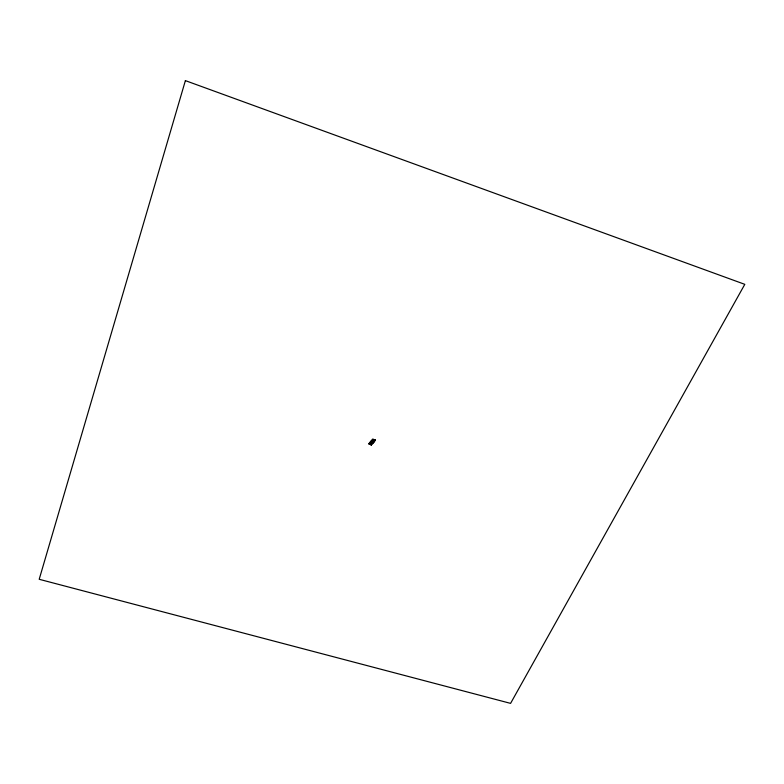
<?xml version="1.0" encoding="UTF-8"?>
<svg xmlns="http://www.w3.org/2000/svg" width="784" height="784" viewBox="0 0 784 784"><rect width="100%" height="100%" fill="white"/><g stroke="black" fill="none" stroke-linecap="round" stroke-linejoin="round"><path stroke-width="1.18" d="M371.792 440.657L373.919 441.206M372.851 439.324L374.987 439.873M370.754 441.892C374.291 442.46 370.636 442.441 372.557 443.626L372.841 442.695L371.988 442.735M374.693 440.873C371.724 441.784 373.135 439.109 372.243 439.334M370.381 442.793L370.685 441.833L369.96 442.078M373.703 442.284L371.41 441.51L371.714 440.559M369.254 444.136C369.048 442.147 371.44 444.969 371.606 444.165M371.41 441.49L371.694 440.579L371.185 440.667M372.155 439.51C372.194 439.148 372.763 440.961 372.763 439.246M372.596 443.47L370.371 442.774L370.665 441.843M369.156 444.126L369.313 443.401M373.106 441.01L373.948 441.461L372.831 440.794M371.479 441.559C372.508 440.667 370.754 441.431 371.244 440.765M369.146 444.107L371.361 444.822M368.735 443.421L369.372 443.293M372.88 440.941C372.469 441.627 373.664 442.911 374.046 441.49M372.047 442.539C372.625 441.274 373.586 444.714 371.802 443.185M371.753 442.029L371.685 443.195M374.968 439.687L374.125 439.599L373.782 440.588M374.713 440.598L373.85 440.628L374.977 440.255L374.164 439.667L375.066 439.716L374.713 441.088L373.811 440.275M370.489 444.224L371.381 445.038L370.303 443.332M371.783 444.107L371.587 444.626M371.322 444.979L371.685 443.813M373.017 442.754L372.42 443.254L372.929 442.352L372.028 442.205M373.968 441.088L373.674 442.009L372.782 441.48M373.87 441.539L373.586 442.362L372.792 441.96L373.919 441.588M374.527 440.637L374.928 439.726L374.732 440.706M370.479 442.784C370.793 441.461 370.94 443.058 370.068 442.431M372.929 440.432L373.096 440.441M372.753 440.843L372.322 440.608L372.861 440.931M371.489 441.911L371.851 442.156M373.409 439.324L373.929 439.599M370.842 443.626L371.636 443.636L371.263 444.822M374.723 440.52L373.841 440.147M372.635 443.127L371.753 442.754M371.4 444.469L370.518 444.107M371.714 442.872L372.616 443.695M372.753 441.608L373.507 441.96L373.86 441.059L372.988 440.98M373.821 440.647L374.605 441.059M373.596 441.911L373.645 442.421M185.387 80.625L39.2 579.288L510.58 703.375L744.8 284.337L185.387 80.625"/></g></svg>
